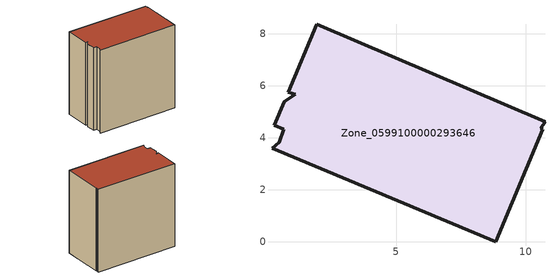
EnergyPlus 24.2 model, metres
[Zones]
Zone_0599100000293646
 floor ground (C_G): 0.69,4.33 0.33,4.48 0.71,5.4 1.13,5.67 0.85,5.75 1.96,8.37 10.73,4.62 10.57,4.37 10.65,4.34 8.83,0 0.23,3.6 0.5,3.83 z0
 wall outside (C_F): 1.96,8.37 0.85,5.75 1.13,5.67 0.71,5.4 0.33,4.48 0.69,4.33 0.5,3.83 0.23,3.6 8.83,0 10.65,4.34 10.57,4.37 10.73,4.62 1.96,8.37 z0:9.61
 roof outside (C_R): 0.69,4.33 0.5,3.83 0.23,3.6 8.83,0 10.65,4.34 10.57,4.37 10.73,4.62 1.96,8.37 0.85,5.75 1.13,5.67 0.71,5.4 0.33,4.48 z9.61
[BUILDING]
Pand.0599100000293646: North Axis=0; Terrain=City; Loads Convergence Tolerance Value=0.04; Temperature Convergence Tolerance Value=0.4; Solar Distribution=FullExterior; Maximum Number of Warmup Days=25; Minimum Number of Warmup Days=1
[Site:Location]
Rotterdam.The.Hague.AP_ZH_NLD Design_Conditions: Latitude=51.96; Longitude=4.45; Time Zone=1; Elevation=-4.5
[SITE:GROUNDTEMPERATURE:BUILDINGSURFACE]
18, 18, 18, 18, 18, 18, 18, 18, 18, 18, 18, 18
[MATERIAL] Thermal Absorptance=0.9; Solar Absorptance=0.7; Visible Absorptance=0.7
Name | Roughness | Thickness | Conductivity | Density | Specific Heat
G.TI.1946 | MediumSmooth | 0.15 | 1 | 540 | 1210
F.TI.1946 | Rough | 0.3 | 0.857143 | 1920 | 840
R.TI.1946 | MediumRough | 0.2 | 0.1 | 1500 | 1000
[CONSTRUCTION]
C_G: G.TI.1946
C_F: F.TI.1946
C_R: R.TI.1946
[ZONE]
Zone_0599100000293646: Type=1; Multiplier=1; Ceiling Height=Autocalculate; Volume=Autocalculate; Floor Area=autocalculate; Part of Total Floor Area=Yes
[ZONEINFILTRATION:DESIGNFLOWRATE]
Infil_Zone_0599100000293646: Zone or ZoneList or Space or SpaceList=Zone_0599100000293646; Schedule=AlwaysOn; Design Flow Rate Calculation Method=Flow/Area; Flow Rate per Floor Area=0.003; Constant Term Coefficient=1; Temperature Term Coefficient=0; Velocity Term Coefficient=0; Velocity Squared Term Coefficient=0
[HVACTEMPLATE:ZONE:IDEALLOADSAIRSYSTEM]
Zone_0599100000293646: Maximum Heating Supply Air Temperature=50; Minimum Cooling Supply Air Temperature=13; Maximum Heating Supply Air Humidity Ratio=0.0156; Minimum Cooling Supply Air Humidity Ratio=0.0077; Heating Limit=NoLimit; Cooling Limit=NoLimit; Dehumidification Control Type=ConstantSensibleHeatRatio; Cooling Sensible Heat Ratio=0.7; Dehumidification Setpoint=60; Humidification Control Type=None; Humidification Setpoint=30; Outdoor Air Method=None; Outdoor Air Flow Rate per Person=0.00944; Outdoor Air Flow Rate per Zone Floor Area=0; Outdoor Air Flow Rate per Zone=0; Demand Controlled Ventilation Type=None; Outdoor Air Economizer Type=NoEconomizer; Heat Recovery Type=None; Sensible Heat Recovery Effectiveness=0.7; Latent Heat Recovery Effectiveness=0.65
[ZONECONTROL:THERMOSTAT]
ThermostatControl_Zone_0599100000293646: Zone or ZoneList=Zone_0599100000293646; Control Type Schedule=DualSetpointControlType; Control 1=Thermostat_Zone_0599100000293646; Temperature Difference Between Cutout And Setpoint=0
[THERMOSTATSETPOINT:DUALSETPOINT]
Thermostat_Zone_0599100000293646: Heating Setpoint Temperature Schedule=HeatingSetpoint_Zone_0599100000293646; Cooling Setpoint Temperature Schedule=CoolingSetpoint_Zone_0599100000293646
[SCHEDULE:COMPACT]
HeatingSetpoint_Zone_0599100000293646: Through: 12/31, For: AllDays, Until: 24:00, 21
CoolingSetpoint_Zone_0599100000293646: Through: 12/31, For: AllDays, Until: 24:00, 24
DualSetpointControlType: Through: 12/31, For: AllDays, Until: 24:00, 4
AlwaysOn: Through: 12/31, For: AllDays, Until: 24:00, 1
